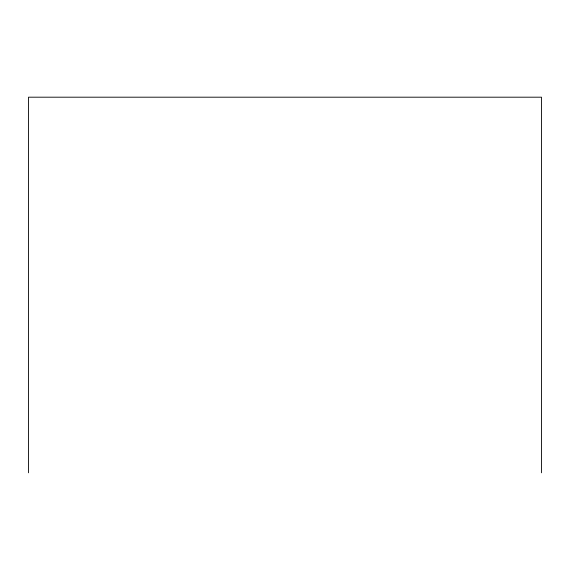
<?xml version="1.0" encoding="UTF-8"?>
<svg xmlns="http://www.w3.org/2000/svg" width="570" height="570" viewBox="0 0 570 570"><rect width="100%" height="100%" fill="white"/><g stroke="black" fill="none" stroke-linecap="round" stroke-linejoin="round"><path stroke-width="0.85" d="M541.5 472.808L541.5 97.192L28.5 97.192L28.5 472.808"/></g></svg>
